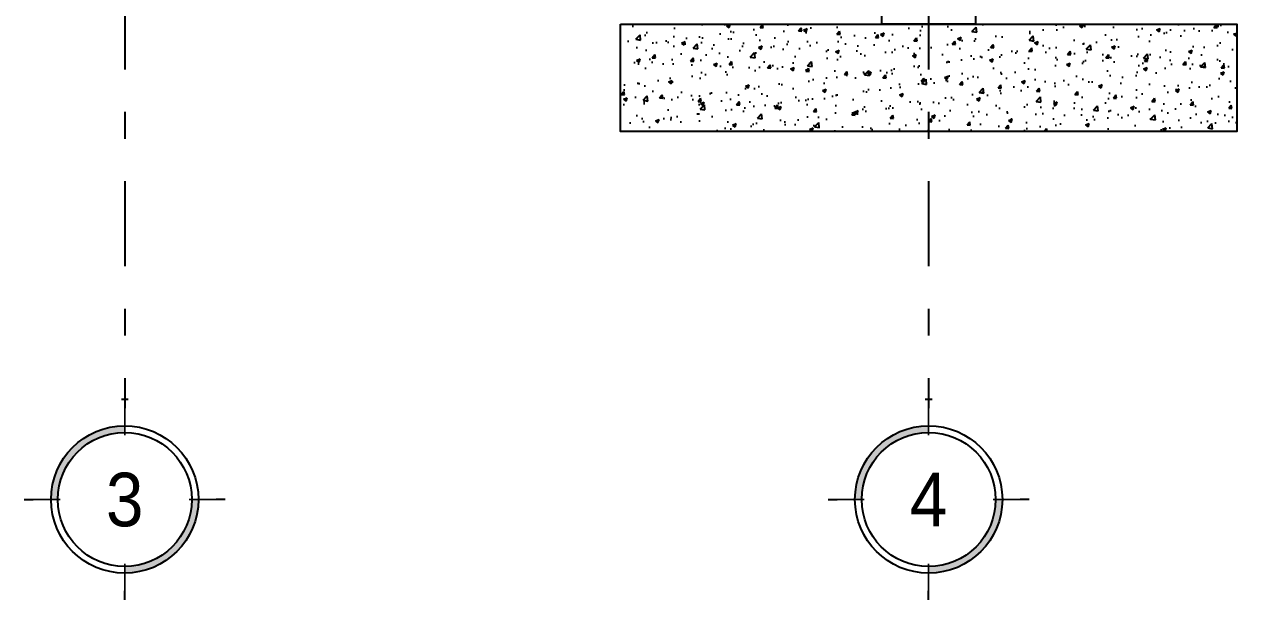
# Model space of a CAD drawing. Header units: metres. Extents: x -0.7 to 10.5, y -2 to 12.8.
# Drawn here: x 5.664 to 10.19, y -2.049 to 0.1 of the extents above; entities that cross this region are included whole.
import ezdxf
from ezdxf.enums import TextEntityAlignment as Align

# ---------------------------------------------------------------- set-up
doc = ezdxf.new("R2010")
doc.units = ezdxf.units.M
doc.header["$MEASUREMENT"] = 0
doc.linetypes.add('DASHDOT', pattern=[25.4, 12.7, -6.35, 0, -6.35])
for name, color, linetype in [('Eje', 5, 'DASHDOT'), ('Globo Eje', 1, 'Continuous'), ('TEXTO', 7, 'Continuous'), ('Xref_Alzado 1 Est$0$00-COLUMNAS', 253, 'Continuous')]:
    doc.layers.add(name, color=color, linetype=linetype)
doc.styles.add('Arial', font='arial.ttf')

# ---------------------------------------------------------------- blocks, each defined once
blk = doc.blocks.new('Xref_Alzado 1 Est')
at = {"layer": 'Xref_Alzado 1 Est$0$00-COLUMNAS'}
h = blk.add_hatch(dxfattribs=at)
h.set_pattern_fill('AR-CONC', color=256, scale=0.02)
h.set_pattern_definition([(50, (9.415, -7e-08), (0.143452, -0.0125504), [0.015, -0.165]), (355, (9.415, -7e-08), (-0.02775, 0.150438), [0.012, -0.132]), (100.451, (9.42695, -0.00105), (0.115702, 0.137888), [0.012748, -0.140228]), (46.184, (9.415, 0.04), (0.213448, -0.033104), [0.0225, -0.2475]), (96.636, (9.43279, 0.03724), (0.186932, 0.194824), [0.019122, -0.210343]), (351.184, (9.415, 0.04), (0.186932, 0.194824), [0.018, -0.198]), (21, (9.435, 0.03), (0.1193814, -0.080524), [0.015, -0.165]), (326, (9.435, 0.03), (0.048663, 0.14503), [0.012, -0.132]), (71.4514, (9.44495, 0.02329), (0.168044, 0.064506), [0.012748, -0.140228]), (37.5, (9.415, -7e-08), (0.002432, 0.0665788), [0, -0.1304, 0, -0.134, 0, -0.1325]), (7.5, (9.415, -7e-08), (0.052614, 0.0788823), [0, -0.0764, 0, -0.1274, 0, -0.0505]), (327.5, (9.3704, -7e-08), (0.1067645, -0.004511), [0, -0.05, 0, -0.156, 0, -0.207]), (317.5, (9.3504, -7e-08), (0.116637, 0.020021), [0, -0.065, 0, -0.1036, 0, -0.147])])
h.paths.add_polyline_path([(8.1166, -0.8), (8.1166, -1.2), (10.4166, -1.2), (10.4166, -0.8)])
for points in [[(9.4416, 0.3), (9.4416, -0.8), (9.0916, -0.8), (9.0916, 0.3)], [(8.1166, -0.8), (10.4166, -0.8), (10.4166, -1.2), (8.1166, -1.2)]]:
    blk.add_lwpolyline(points, close=True, dxfattribs=at)
blk = doc.blocks.new('*U18')
at = {"layer": 'Globo Eje', "ltscale": 0.025, "true_color": 0x636466}
h = blk.add_hatch(color=251, dxfattribs=at)
h.dxf.hatch_style = 1
h.paths.add_polyline_path([(0, -16.8302, 0.414214), (-0.275, -17.1052), (-0.25, -17.1052, -0.414214), (0, -16.8552)])
h.paths.add_polyline_path([(0.275, -17.1052), (0.25, -17.1052, -0.414214), (0, -17.3552), (0, -17.3802, 0.414214)])
at = {"layer": 'Eje', "ltscale": 0.025}
for points in [[(0, -3.4221), (0, -16.731)], [(-0.0125, -16.731), (0, -16.731)], [(0, -16.731), (0.0125, -16.731)]]:
    blk.add_lwpolyline(points, dxfattribs=at)
at = {"layer": 'Globo Eje', "ltscale": 0.025}
for points in [[(0, -16.731), (0, -16.7647)], [(-0.375, -17.1052), (-0.3413, -17.1052)], [(0.375, -17.1052), (0.3413, -17.1052)], [(0, -17.4795), (0, -17.4457)]]:
    blk.add_lwpolyline(points, dxfattribs=at)
at = {"layer": 'Globo Eje', "color": 251, "ltscale": 0.025, "true_color": 0x636466, "const_width": 0.00625}
for points in [[(0, -16.866), (0, -16.7647)], [(-0.24, -17.1052), (-0.3413, -17.1052)], [(0.24, -17.1052), (0.3413, -17.1052)], [(0, -17.3445), (0, -17.4457)]]:
    blk.add_lwpolyline(points, dxfattribs=at)
at = {"layer": 'Globo Eje', "color": 1, "ltscale": 0.025}
blk.add_circle((0, -17.1052), 0.275, dxfattribs=at)
at = {"layer": 'Globo Eje', "color": 1, "ltscale": 0.01}
blk.add_circle((0, -17.1052), 0.25, dxfattribs=at)
at = {"layer": 'TEXTO', "color": 7, "ltscale": 0.025, "style": 'Arial', "width": 0.9, "flags": 8}
for tag, p in [('Eje1', (0, -3.0479)), ('Eje2', (0, -17.1052))]:
    blk.add_attdef(tag, text='', height=0.2, dxfattribs=at).set_placement(p, align=Align.MIDDLE_CENTER)

msp = doc.modelspace()

# ---------------------------------------------------------------- block references
at = {"ltscale": 0.025}
ref = msp.add_blockref('*U18', (6.0395, 15.431), dxfattribs=at)
ref.add_attrib('Eje2', '3', dxfattribs={"layer": 'TEXTO', "color": 7, "ltscale": 0.025, "height": 0.2, "style": 'Arial', "width": 0.9}).set_placement((6.0395, -1.6743), align=Align.MIDDLE_CENTER)
ref = msp.add_blockref('*U18', (9.0402, 15.431), dxfattribs=at)
ref.add_attrib('Eje2', '4', dxfattribs={"layer": 'TEXTO', "color": 7, "ltscale": 0.025, "height": 0.2, "style": 'Arial', "width": 0.9}).set_placement((9.0402, -1.6743), align=Align.MIDDLE_CENTER)
msp.add_blockref('Xref_Alzado 1 Est', (-0.2264, 0.9))

doc.saveas('drawing.dxf')
